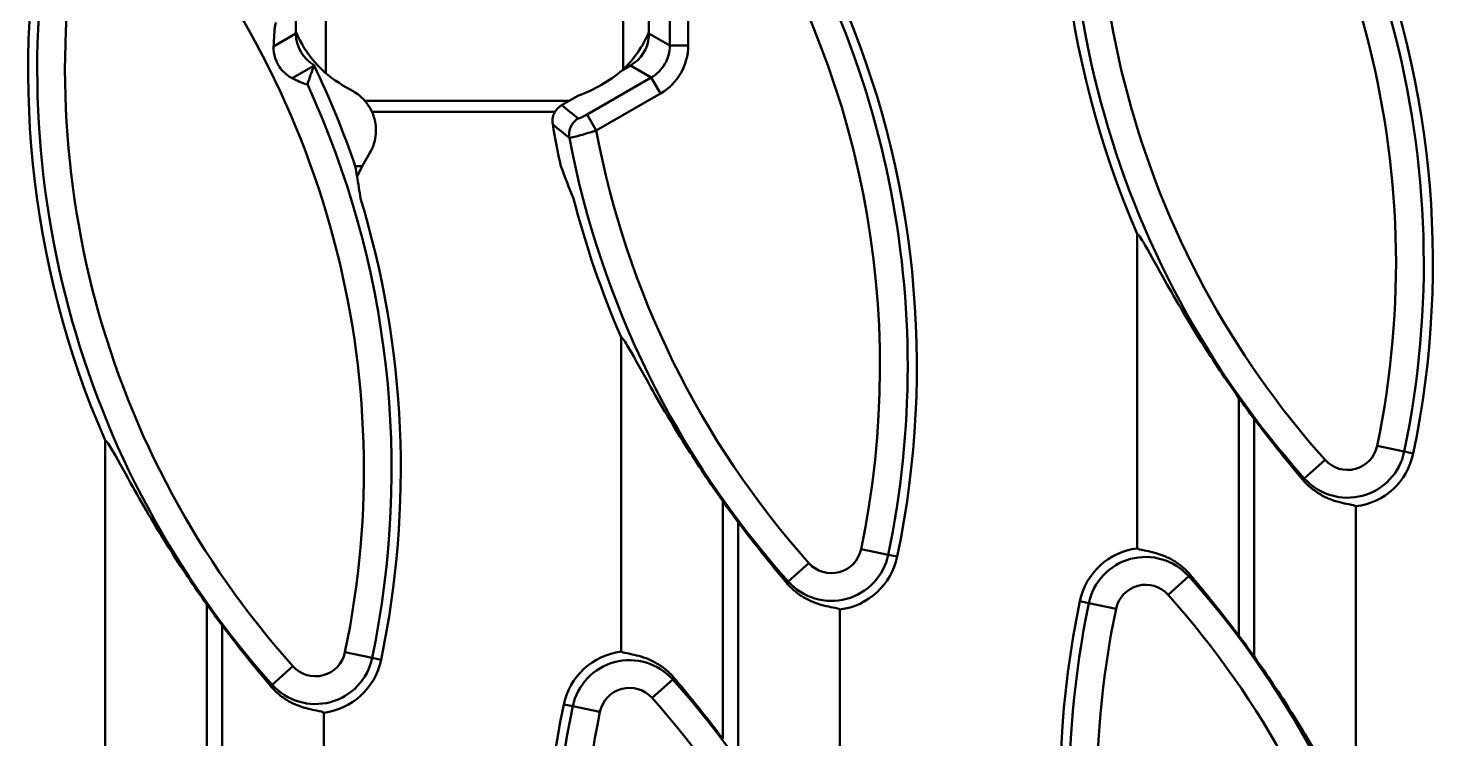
# Model space of a CAD drawing. Header units: millimetres. Extents: x 0 to 2219, y -32 to 1188.
# Drawn here: x 1181.3 to 1256.9, y 485.6 to 523.9 of the extents above; entities that cross this region are included whole.
import ezdxf

# ---------------------------------------------------------------- set-up
doc = ezdxf.new("R2010")
doc.units = ezdxf.units.MM
doc.header["$LTSCALE"] = 2
doc.layers.add('Sichtbar (ISO)', color=7, linetype='Continuous', lineweight=50)
doc.layers.add('Sichtbar schmal (ISO)', color=7, linetype='Continuous', lineweight=50)

msp = doc.modelspace()

# ---------------------------------------------------------------- linework, layer by layer
at = {"layer": 'Sichtbar (ISO)'}
for p, q in [((1195.6831, 538.4539), (1195.6831, 523.6997)), ((1214.6831, 523.6172), (1214.6831, 538.4311)), ((1197.2943, 534.8592), (1197.2943, 521.481)), ((1213.2943, 521.6831), (1213.2943, 534.8592)), ((1195.6831, 523.6997), (1195.6831, 523.6172)), ((1213.6922, 521.8971), (1213.2533, 521.6444)), ((1198.7704, 520.5062), (1198.2141, 520.8273)), ((1209.9843, 519.7582), (1210.8886, 520.2803)), ((1209.6294, 519.4089), (1199.7673, 519.4089)), ((1198.8746, 516.4711), (1199.2478, 516.4711)), ((1198.9707, 515.9249), (1199.2478, 516.4711)), ((1199.2478, 516.4711), (1199.6602, 517.1853)), ((1240.9609, 512.8257), (1240.9609, 495.8949)), ((1213.1831, 507.2702), (1213.1831, 490.3394)), ((1213.1831, 507.2702), (1213.2065, 507.2627)), ((1185.4054, 501.7146), (1185.4054, 484.7838)), ((1252.7387, 481.2276), (1252.7387, 498.1584)), ((1224.9609, 475.672), (1224.9609, 492.6028)), ((1197.1831, 470.1165), (1197.1831, 487.0473))]:
    msp.add_line(p, q, dxfattribs=at)
for centre, radius, start, end in [((1287.0323, 532.7935), 50.2124, 168.215004, 203.432382), ((1231.4768, 521.6824), 50.2124, 168.215004, 203.432382), ((1206.6673, 511.2598), 50.2124, 348.215004, 23.432382), ((1178.8895, 505.7042), 50.2124, 348.215004, 23.432382), ((1151.1117, 500.1487), 50.4749, 18.867287, 25.540037), ((1259.2545, 527.238), 50.4749, 189.706496, 192.316484), ((1151.1117, 500.1487), 50.2124, 348.215004, 16.892268), ((1259.2545, 527.238), 50.2124, 194.413668, 203.432382), ((1287.0323, 532.7935), 49.775, 215.357831, 216.964052), ((1252.285, 501.7422), 3.6124, 277.214909, 348.215004), ((1259.2545, 527.238), 49.775, 215.357831, 216.964052), ((1224.5072, 496.1866), 3.6124, 277.214909, 348.215004), ((1241.4146, 492.3111), 3.6124, 97.214909, 168.215004), ((1287.0323, 482.7935), 50.2124, 168.215004, 203.432382), ((1231.4768, 521.6824), 49.775, 215.357831, 216.964052), ((1206.6673, 461.2598), 49.775, 35.357831, 36.964052), ((1213.6368, 486.7555), 3.6124, 97.214909, 168.215004), ((1196.7295, 490.6311), 3.6124, 277.214909, 348.215004), ((1259.2545, 477.238), 50.2124, 168.215004, 203.432382)]:
    msp.add_arc(centre, radius, start, end, dxfattribs=at)
for centre, major_axis, ratio, start_param, end_param in [((1201.2177, 526.0256), (4.3257, 4.1636), 0.9993402, 2.772907, 3.4223097), ((1197.6982, 523.6345), (-1.7494, -1.01), 0.9900983, 5.7638847, 6.7901998), ((1209.154, 526.0203), (4.1609, 4.3229), 0.9993402, 4.6606999, 5.0810058), ((1212.6611, 523.6385), (1.7153, -1.0861), 0.9850957, 5.8053735, 6.7601902), ((1212.6681, 523.6345), (1.7494, -1.01), 0.9900983, 0.435516, 0.5193006), ((1166.1797, 526.2472), (21.1469, 36.6276), 0.7016335, 4.9613664, 4.9865345), ((1210.1192, 525.0914), (-4.8162, -3.6294), 0.771198, 1.1829087, 1.6419161), ((1151.1117, 507.5935), (0, 49.1296), 0.9884519, 4.8827925, 4.8940841), ((1259.2545, 535.3195), (0, -53.3311), 0.9884519, 5.0736159, 5.1085717), ((1151.1117, 507.5935), (0, 49.1296), 0.9884519, 4.8583491, 4.8827925), ((1218.6604, 510.6103), (-5.4944, -3.3248), 0.0748511, 0.0457705, 0.0843351)]:
    msp.add_ellipse(centre, major_axis=major_axis, ratio=ratio, start_param=start_param, end_param=end_param, dxfattribs=at)
for points, knots in [([(1194.4806, 522.9229), (1194.4909, 523.2065), (1194.5072, 523.5271), (1194.5362, 523.8473), (1194.5468, 523.9423), (1194.5649, 524.0624), (1194.5752, 524.1154), (1194.5927, 524.1759), (1194.6029, 524.1977), (1194.6154, 524.2071), (1194.6194, 524.2076), (1194.6234, 524.2067)], [1.37154015, 1.37154015, 1.37154015, 1.37154015, 1.45905871, 1.45905871, 1.49123561, 1.49123561, 1.51621704, 1.51621704, 1.53798647, 1.53798647, 1.54705021, 1.54705021, 1.54705021, 1.54705021]), ([(1195.4839, 521.21), (1195.4349, 521.2347), (1195.3856, 521.2625), (1195.2165, 521.3694), (1195.1016, 521.4624), (1194.8956, 521.677), (1194.805, 521.7972), (1194.7193, 521.9455), (1194.7091, 521.9639), (1194.6947, 521.991), (1194.6902, 521.9995), (1194.6826, 522.0143), (1194.6794, 522.0207), (1194.6732, 522.0331), (1194.6702, 522.039), (1194.6633, 522.0533), (1194.6593, 522.0616), (1194.6457, 522.0907), (1194.6363, 522.1118), (1194.5393, 522.3405), (1194.493, 522.5551), (1194.4791, 522.8153), (1194.4788, 522.8698), (1194.4806, 522.9229)], [-0.38455835, -0.38455835, -0.38455835, -0.38455835, -0.36670988, -0.36670988, -0.32306608, -0.32306608, -0.28017003, -0.28017003, -0.27418711, -0.27418711, -0.27149793, -0.27149793, -0.26950268, -0.26950268, -0.26765414, -0.26765414, -0.26513605, -0.26513605, -0.25884687, -0.25884687, -0.1977982, -0.1977982, -0.18122319, -0.18122319, -0.18122319, -0.18122319]), ([(1196.2973, 520.8928), (1196.2953, 520.8886), (1196.2918, 520.8852), (1196.2745, 520.8795), (1196.249, 520.8816), (1196.1473, 520.9055), (1196.0109, 520.9598), (1195.7633, 521.0717), (1195.6247, 521.1391), (1195.4839, 521.21)], [0.01242408, 0.01242408, 0.01242408, 0.01242408, 0.0229879, 0.0229879, 0.04615819, 0.04615819, 0.1028572, 0.1028572, 0.15083813, 0.15083813, 0.15083813, 0.15083813]), ([(1199.6602, 517.1853), (1199.8098, 517.4444), (1199.9229, 517.7543), (1200.0191, 518.4976), (1199.9538, 518.8347), (1199.798, 519.4257), (1199.6205, 519.7006), (1199.229, 520.2152), (1198.9441, 520.4059), (1198.7704, 520.5062)], [-0.11765265, -0.11765265, -0.11765265, -0.11765265, -0.10553343, -0.10553343, -0.09069568, -0.09069568, -0.06018436, -0.06018436, 0, 0, 0, 0]), ([(1209.9843, 519.7582), (1209.897, 519.7078), (1209.8176, 519.6437), (1209.6813, 519.4951), (1209.6244, 519.4106), (1209.5389, 519.2279), (1209.5106, 519.13), (1209.4837, 518.9298), (1209.4852, 518.8275), (1209.5022, 518.7278)], [0, 0, 0, 0, 0.03026123, 0.03026123, 0.06049622, 0.06049622, 0.09075025, 0.09075025, 0.12108602, 0.12108602, 0.12108602, 0.12108602]), ([(1246.4381, 503.9897), (1245.7552, 504.9536), (1245.0586, 505.991), (1243.6351, 508.2498), (1242.9268, 509.4708), (1241.9658, 511.1885), (1241.5594, 511.9385), (1241.2154, 512.5142), (1241.1382, 512.6366), (1241.0231, 512.7908), (1240.9831, 512.8275), (1240.9609, 512.8257)], [-1.1741314, -1.1741314, -1.1741314, -1.1741314, -0.8282199, -0.8282199, -0.4165788, -0.4165788, -0.1554996, -0.1554996, -0.0777498, -0.0777498, -0.0059838, -0.0059838, -0.0059838, -0.0059838]), ([(1218.6604, 498.4341), (1217.9775, 499.3981), (1217.2809, 500.4354), (1215.8573, 502.6943), (1215.149, 503.9152), (1214.188, 505.6329), (1213.7816, 506.3829), (1213.4376, 506.9587), (1213.3604, 507.0811), (1213.2613, 507.2139), (1213.2297, 507.2477), (1213.2065, 507.2627)], [-1.1741314, -1.1741314, -1.1741314, -1.1741314, -0.8282199, -0.8282199, -0.4165788, -0.4165788, -0.1554996, -0.1554996, -0.0777498, -0.0777498, -0.0266802, -0.0266802, -0.0266802, -0.0266802]), ([(1249.8745, 499.5881), (1249.8301, 499.641), (1249.7855, 499.6941), (1249.0341, 500.5921), (1248.299, 501.5052), (1247.5156, 502.527), (1247.3889, 502.6939), (1247.2615, 502.8631)], [0.70958265, 0.70958265, 0.70958265, 0.70958265, 0.73010989, 0.73010989, 1.0546565, 1.0546565, 1.11670002, 1.11670002, 1.11670002, 1.11670002]), ([(1190.8826, 492.8786), (1190.1997, 493.8425), (1189.5031, 494.8799), (1188.0795, 497.1387), (1187.3713, 498.3597), (1186.4103, 500.0774), (1186.0039, 500.8274), (1185.6599, 501.4031), (1185.5826, 501.5255), (1185.4676, 501.6797), (1185.4275, 501.7164), (1185.4054, 501.7146)], [-1.1741314, -1.1741314, -1.1741314, -1.1741314, -0.8282199, -0.8282199, -0.4165788, -0.4165788, -0.1554996, -0.1554996, -0.0777498, -0.0777498, -0.0059838, -0.0059838, -0.0059838, -0.0059838]), ([(1252.7387, 498.1584), (1252.6883, 498.197), (1252.5594, 498.2285), (1252.0837, 498.3211), (1251.6861, 498.3967), (1251.0783, 498.6557), (1250.8872, 498.7512), (1250.5034, 498.9945), (1250.3115, 499.1431), (1250.0523, 499.389), (1249.9618, 499.4851), (1249.8745, 499.5881)], [0.04336489, 0.04336489, 0.04336489, 0.04336489, 0.19996601, 0.19996601, 0.39993202, 0.39993202, 0.47560066, 0.47560066, 0.55126929, 0.55126929, 0.59299387, 0.59299387, 0.59299387, 0.59299387]), ([(1222.0967, 494.0325), (1222.0523, 494.0854), (1222.0077, 494.1386), (1221.2563, 495.0366), (1220.5212, 495.9497), (1219.7379, 496.9715), (1219.6111, 497.1384), (1219.4837, 497.3076)], [0.70958265, 0.70958265, 0.70958265, 0.70958265, 0.73010989, 0.73010989, 1.0546565, 1.0546565, 1.11670002, 1.11670002, 1.11670002, 1.11670002]), ([(1240.9609, 495.8949), (1241.0113, 495.8563), (1241.1402, 495.8248), (1241.6159, 495.7322), (1242.0135, 495.6566), (1242.6213, 495.3976), (1242.8125, 495.3021), (1243.1962, 495.0588), (1243.3881, 494.9102), (1243.6474, 494.6643), (1243.7379, 494.5682), (1243.8251, 494.4652)], [0.04336489, 0.04336489, 0.04336489, 0.04336489, 0.19996601, 0.19996601, 0.39993202, 0.39993202, 0.47560066, 0.47560066, 0.55126929, 0.55126929, 0.59299387, 0.59299387, 0.59299387, 0.59299387]), ([(1224.9609, 492.6028), (1224.9105, 492.6415), (1224.7816, 492.673), (1224.306, 492.7655), (1223.9083, 492.8412), (1223.3006, 493.1001), (1223.1094, 493.1957), (1222.7256, 493.439), (1222.5337, 493.5875), (1222.2745, 493.8334), (1222.184, 493.9296), (1222.0967, 494.0325)], [0.04336489, 0.04336489, 0.04336489, 0.04336489, 0.19996601, 0.19996601, 0.39993202, 0.39993202, 0.47560066, 0.47560066, 0.55126929, 0.55126929, 0.59299387, 0.59299387, 0.59299387, 0.59299387]), ([(1243.8251, 494.4652), (1243.8695, 494.4123), (1243.9141, 494.3592), (1244.6655, 493.4612), (1245.4006, 492.548), (1246.184, 491.5263), (1246.3107, 491.3594), (1246.4381, 491.1902)], [0.70958265, 0.70958265, 0.70958265, 0.70958265, 0.73010989, 0.73010989, 1.0546565, 1.0546565, 1.11670002, 1.11670002, 1.11670002, 1.11670002]), ([(1194.3189, 488.477), (1194.2745, 488.5299), (1194.2299, 488.583), (1193.4785, 489.481), (1192.7434, 490.3941), (1191.9601, 491.4159), (1191.8334, 491.5828), (1191.7059, 491.752)], [0.70958265, 0.70958265, 0.70958265, 0.70958265, 0.73010989, 0.73010989, 1.0546565, 1.0546565, 1.11670002, 1.11670002, 1.11670002, 1.11670002]), ([(1213.1831, 490.3394), (1213.2266, 490.3056), (1213.3285, 490.2767), (1213.7079, 490.2012), (1214.0314, 490.1458), (1214.5601, 489.9644), (1214.7512, 489.8875), (1215.1463, 489.6819), (1215.3498, 489.5522), (1215.7094, 489.2687), (1215.8852, 489.1001), (1216.0473, 488.9096)], [-2.57085399, -2.57085399, -2.57085399, -2.57085399, -2.43634603, -2.43634603, -2.2586107, -2.2586107, -2.17947539, -2.17947539, -2.10034008, -2.10034008, -2.02314062, -2.02314062, -2.02314062, -2.02314062]), ([(1247.2615, 490.0636), (1247.9444, 489.0997), (1248.641, 488.0623), (1250.0645, 485.8035), (1250.7728, 484.5825), (1251.7338, 482.8648), (1252.1402, 482.1148), (1252.4842, 481.5391), (1252.5614, 481.4167), (1252.6765, 481.2625), (1252.7165, 481.2258), (1252.7387, 481.2276)], [-1.1741314, -1.1741314, -1.1741314, -1.1741314, -0.8282199, -0.8282199, -0.4165788, -0.4165788, -0.1554996, -0.1554996, -0.0777498, -0.0777498, -0.0059838, -0.0059838, -0.0059838, -0.0059838]), ([(1197.1831, 487.0473), (1197.1327, 487.0859), (1197.0038, 487.1174), (1196.5282, 487.21), (1196.1306, 487.2856), (1195.5228, 487.5446), (1195.3316, 487.6401), (1194.9478, 487.8834), (1194.7559, 488.0319), (1194.4967, 488.2779), (1194.4062, 488.374), (1194.3189, 488.477)], [0.04336489, 0.04336489, 0.04336489, 0.04336489, 0.19996601, 0.19996601, 0.39993202, 0.39993202, 0.47560066, 0.47560066, 0.55126929, 0.55126929, 0.59299387, 0.59299387, 0.59299387, 0.59299387]), ([(1216.0473, 488.9096), (1216.0918, 488.8568), (1216.1363, 488.8036), (1216.8878, 487.9056), (1217.6229, 486.9925), (1218.4062, 485.9707), (1218.5329, 485.8038), (1218.6604, 485.6346)], [0.70958265, 0.70958265, 0.70958265, 0.70958265, 0.73010989, 0.73010989, 1.0546565, 1.0546565, 1.11670002, 1.11670002, 1.11670002, 1.11670002])]:
    msp.add_open_spline(points, degree=3, knots=knots, dxfattribs=at)
msp.add_open_spline([(1196.6442, 521.8799), (1196.6476, 521.8899), (1196.651, 521.9001), (1196.6544, 521.9105)], degree=3, dxfattribs=at)
at = {"layer": 'Sichtbar schmal (ISO)'}
for p, q in [((1215.8032, 527.5506), (1215.8032, 522.9705)), ((1216.7957, 522.9705), (1216.7957, 527.5506)), ((1194.4806, 522.9229), (1195.6831, 523.6172)), ((1214.6831, 523.6172), (1215.8032, 522.9705)), ((1215.8032, 522.9705), (1216.7957, 522.9705)), ((1196.6442, 521.8799), (1195.4839, 521.21)), ((1214.8106, 521.2514), (1213.6922, 521.8971)), ((1214.8106, 521.2514), (1211.3506, 519.2538)), ((1215.3069, 520.3918), (1214.8106, 521.2514)), ((1211.8469, 518.3942), (1215.3069, 520.3918)), ((1199.3851, 520.0009), (1210.4046, 520.0009)), ((1211.3506, 519.2538), (1211.8469, 518.3942)), ((1246.4381, 491.1902), (1246.4381, 503.9897)), ((1247.2615, 502.8631), (1247.2615, 490.0636)), ((1253.8762, 501.4102), (1255.339, 501.105)), ((1251.0729, 500.6591), (1249.9587, 499.6634)), ((1255.339, 501.105), (1255.8213, 501.0044)), ((1249.9587, 499.6634), (1249.8745, 499.5881)), ((1218.6604, 485.6346), (1218.6604, 498.4341)), ((1219.4837, 497.3076), (1219.4837, 484.5081)), ((1226.0985, 495.8547), (1227.5613, 495.5495)), ((1227.5613, 495.5495), (1228.0435, 495.4488)), ((1223.2952, 495.1035), (1222.181, 494.1078)), ((1222.181, 494.1078), (1222.0967, 494.0325)), ((1243.7409, 494.3899), (1242.6267, 493.3942)), ((1243.7409, 494.3899), (1243.8251, 494.4652)), ((1238.3606, 492.9483), (1237.8783, 493.0489)), ((1190.8826, 480.079), (1190.8826, 492.8786)), ((1238.3606, 492.9483), (1239.8234, 492.6431)), ((1191.7059, 491.752), (1191.7059, 478.9525)), ((1198.3207, 490.2991), (1199.7835, 489.9939)), ((1199.7835, 489.9939), (1200.2657, 489.8933)), ((1195.5174, 489.548), (1194.4032, 488.5523)), ((1194.4032, 488.5523), (1194.3189, 488.477)), ((1215.9631, 488.8344), (1214.8489, 487.8387)), ((1215.9631, 488.8344), (1216.0473, 488.9096)), ((1210.5828, 487.3927), (1210.1006, 487.4933)), ((1210.5828, 487.3927), (1212.0456, 487.0875))]:
    msp.add_line(p, q, dxfattribs=at)
for centre, radius, start, end in [((1206.6673, 511.2598), 49.7198, 348.215004, 41.784996), ((1287.0323, 532.7935), 49.7198, 168.215004, 221.784996), ((1206.6673, 511.2598), 48.2255, 348.215004, 41.784996), ((1287.0323, 532.7935), 48.2255, 168.215004, 221.784996), ((1178.8895, 505.7042), 49.7198, 348.215004, 34.982833), ((1178.8895, 505.7042), 48.2255, 348.215004, 34.009143), ((1231.4768, 521.6824), 49.7198, 168.215004, 221.784996), ((1151.1117, 500.1487), 48.2255, 348.215004, 41.784996), ((1231.4768, 521.6824), 48.2255, 168.215004, 221.784996), ((1151.1117, 500.1487), 49.7198, 348.215004, 24.659291), ((1259.2545, 527.238), 49.7198, 190.703627, 221.784996), ((1259.2545, 527.238), 48.2255, 190.566919, 221.784996), ((1252.285, 501.7422), 1.6255, 221.784996, 348.215004), ((1252.285, 501.7422), 3.1198, 221.784996, 348.215004), ((1224.5072, 496.1866), 3.1198, 221.784996, 348.215004), ((1224.5072, 496.1866), 1.6255, 221.784996, 348.215004), ((1241.4146, 492.3111), 3.1198, 41.784996, 168.215004), ((1241.4146, 492.3111), 1.6255, 41.784996, 168.215004), ((1206.6673, 461.2598), 49.7198, 348.215004, 41.784996), ((1206.6673, 461.2598), 48.2255, 348.215004, 41.784996), ((1287.0323, 482.7935), 49.7198, 168.215004, 221.784996), ((1287.0323, 482.7935), 48.2255, 168.215004, 221.784996), ((1196.7295, 490.6311), 3.1198, 221.784996, 348.215004), ((1196.7295, 490.6311), 1.6255, 221.784996, 348.215004), ((1213.6368, 486.7555), 3.1198, 41.784996, 168.215004), ((1178.8895, 455.7042), 49.7198, 348.215004, 41.784996), ((1213.6368, 486.7555), 1.6255, 41.784996, 168.215004), ((1178.8895, 455.7042), 48.2255, 348.215004, 41.784996), ((1259.2545, 477.238), 49.7198, 168.215004, 221.784996), ((1259.2545, 477.238), 48.2255, 168.215004, 221.784996)]:
    msp.add_arc(centre, radius, start, end, dxfattribs=at)
for centre, major_axis, ratio, start_param, end_param in [((1213.7732, 522.9965), (2.6241, -1.515), 0.9900983, 5.7638847, 6.8024859), ((5349.4522, 2941.743), (-4158.0353, -2400.6428), 0.1218693, 0.0474712, 0.0492917), ((5384.5338, 2790.5522), (-4194.3222, -2248.7623), 0.1221777, 0.0506533, 0.052483)]:
    msp.add_ellipse(centre, major_axis=major_axis, ratio=ratio, start_param=start_param, end_param=end_param, dxfattribs=at)
msp.add_open_spline([(1215.8032, 522.9705), (1215.8046, 522.6226), (1215.6208, 521.9298), (1215.1127, 521.4241), (1214.8106, 521.2514)], degree=3, dxfattribs=at)
for points, knots in [([(1210.8824, 519.0482), (1210.681, 518.9303), (1210.4042, 518.5963), (1210.3689, 518.1752), (1210.3998, 518.0036)], [0, 0, 0, 0, 0.5714286, 1, 1, 1, 1]), ([(1211.3506, 519.2538), (1211.2575, 519.2), (1211.0967, 519.1148), (1210.9339, 519.0478), (1210.8898, 519.0424), (1210.8824, 519.0482)], [0, 0, 0, 0, 0.42857143, 0.71428571, 0.99999999, 0.99999999, 0.99999999, 0.99999999]), ([(1210.3998, 518.0036), (1210.4195, 517.9999), (1210.4845, 518.0107), (1210.5888, 518.035), (1210.6932, 518.0593), (1210.8367, 518.0969), (1211.0031, 518.1435), (1211.2528, 518.2133), (1211.5544, 518.3032), (1211.8469, 518.3942)], [0.00000001, 0.00000001, 0.00000001, 0.00000001, 0.28571429, 0.28571429, 0.28571429, 0.57142857, 0.57142857, 0.57142857, 1, 1, 1, 1])]:
    msp.add_open_spline(points, degree=3, knots=knots, dxfattribs=at)

doc.saveas('drawing.dxf')
